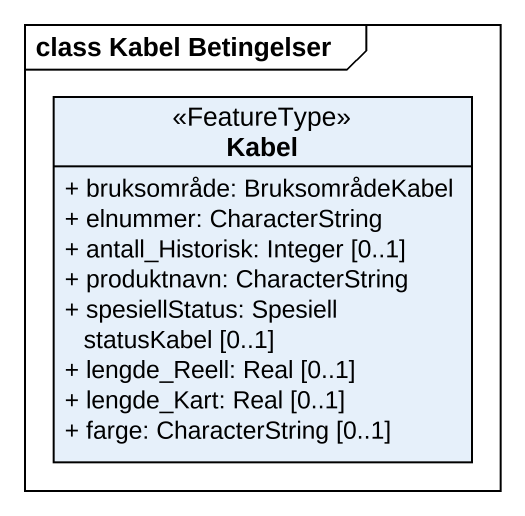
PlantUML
@startuml
mainframe class Kabel Betingelser
hide circle
hide empty members
skinparam classAttributeIconSize 0
class Kabel <<FeatureType>> {
  + bruksområde: BruksområdeKabel
  + elnummer: CharacterString
  + antall_Historisk: Integer [0..1]
  + produktnavn: CharacterString
  + spesiellStatus: Spesiell statusKabel [0..1]
  + lengde_Reell: Real [0..1]
  + lengde_Kart: Real [0..1]
  + farge: CharacterString [0..1]
}
@enduml
